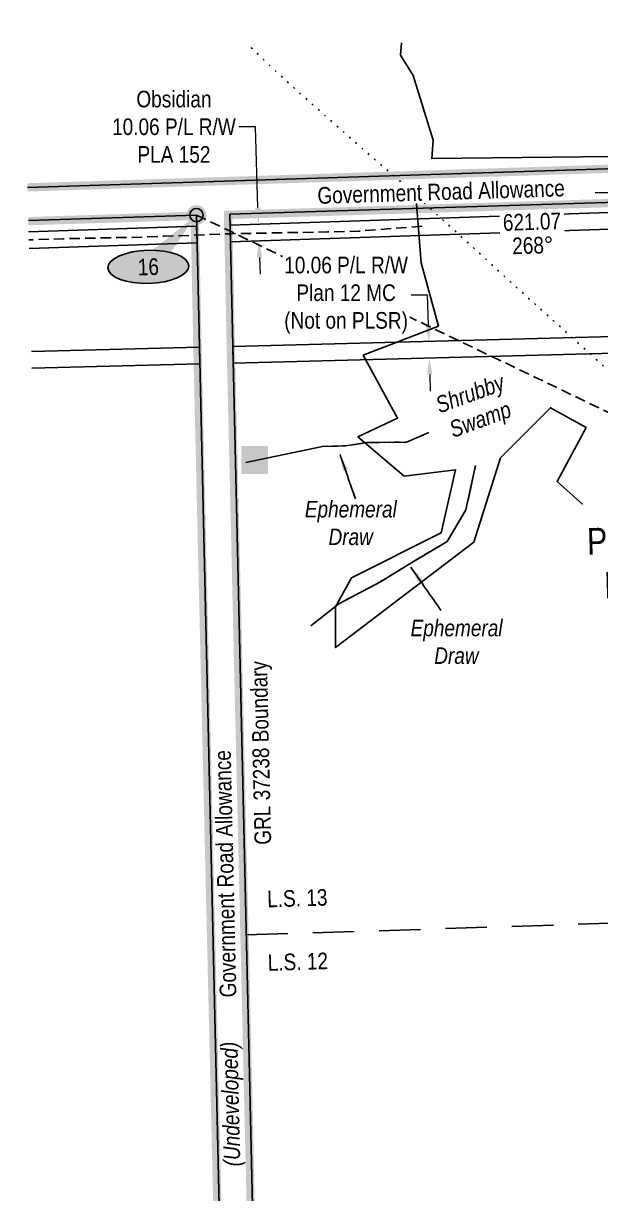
# Model space of a CAD drawing. Extents: x 647291 to 648963, y 5835206 to 5838613.
# Drawn here: x 647482 to 647830, y 5837090 to 5837795 of the extents above; entities that cross this region are included whole.
import ezdxf
from ezdxf.enums import TextEntityAlignment as Align

# ---------------------------------------------------------------- set-up
doc = ezdxf.new("R2010")
doc.units = 0
doc.header["$LTSCALE"] = 5
doc.header["$PDSIZE"] = 0.5
for name, pattern in [('CENTERLINEX3', [5, 2.5, -1, 0.5, -1]), ('foc-DOT', [1, 0.2, -0.8]), ('foc-LSD', [8, 5, -3]), ('foc-TIELINE', [1.875, 1.25, -0.625]), ('foc-TOPO-ephemeral', [6.25, 3.125, -0.625, 0.625, -0.625, 0.625, -0.625]), ('UG_PIPE', [1.875, 1.25, -0.625])]:
    doc.linetypes.add(name, pattern=pattern)
doc.layers.get('Defpoints').update_dxf_attribs({"color": 9})
for name, color, linetype in [('AS-DRILL', 8, 'foc-DOT'), ('AS-PIPE-UG', 44, 'UG_PIPE'), ('AS-UNDERLAY-H', 141, 'Continuous'), ('C-RW', 13, 'Continuous'), ('DETAIL-T', 7, 'Continuous'), ('F-RW', 190, 'Continuous'), ('F-WS-S', 8, 'Continuous'), ('L-BD', 7, 'Continuous'), ('L-MON', 1, 'Continuous'), ('L-ROAD-T', 7, 'Continuous'), ('L-SEC', 7, 'Continuous'), ('L-SECTION-LSD', 7, 'foc-LSD'), ('L-TIE', 7, 'foc-TIELINE'), ('P-ELEVATION', 7, 'Continuous'), ('T-DRAW', 143, 'foc-TOPO-ephemeral'), ('T-WATER-T', 170, 'Continuous'), ('WETLAND', 143, 'Continuous'), ('WETLAND-T', 146, 'Continuous')]:
    doc.layers.add(name, color=color, linetype=linetype)
doc.layers.add('AS-TRAPPER BOUNDARY', color=7, linetype='CENTERLINEX3', true_color=0xb85c00, transparency=0.6)
doc.layers.add('AS-TRAPPER-T', color=7, linetype='Continuous', true_color=0xc26100)
for name, color, linetype, lineweight in [('C-RW-T', 13, 'Continuous', 9), ('F-RW-T', 190, 'Continuous', 9), ('T-TEXT', 48, 'Continuous', 18)]:
    doc.layers.add(name, color=color, linetype=linetype, lineweight=lineweight)
doc.styles.add('100L', font='ARIALN.TTF', dxfattribs={"height": 11})
doc.styles.add('80', font='ARIALN.TTF', dxfattribs={"height": 10})
doc.styles.add('80CG', font='ARIALN.TTF', dxfattribs={"height": 10})
doc.styles.add('80L', font='ARIALN.TTF', dxfattribs={"height": 10})
doc.styles.add('80LS', font='ARIALNI.TTF', dxfattribs={"height": 10})
doc.styles.add('foc-LtypeFont', font='ARIALN.TTF', dxfattribs={"height": 7.35})
doc.linetypes.add('foc-TOPO-flowdirection-NOLINE', pattern='A,0,[">",foc-LtypeFont,S=0.3,R=0,X=0,Y=-0.945],-20,[">",foc-LtypeFont,S=0.3,R=0,X=0,Y=-0.945],0', length=20)
doc.dimstyles.new('Compass 5 000', dxfattribs={"dimscale": 5, "dimtxt": 9, "dimasz": 2, "dimexe": 0.2, "dimexo": 0.0625, "dimgap": 0.5, "dimtad": 0, "dimtih": 1, "dimtoh": 1, "dimzin": 0, "dimdsep": 46, "dimtxsty": '80CG', "dimcen": 0.1, "dimse1": 1, "dimse2": 1, "dimclrd": 256, "dimclrt": 256, "dimaunit": 1, "dimadec": 4, "dimazin": 0, "dimtfac": 0.06, "dimtofl": 0, "dimtmove": 0, "dimatfit": 1, "dimfxl": 0.2, "dimtolj": 1, "dimtzin": 0, "dimlwd": -1, "dimarcsym": 0})

# ---------------------------------------------------------------- blocks, each defined once
blk = doc.blocks.new('*D555')
at = {"layer": 'C-RW-T', "transparency": 16777216}
for p, q in [((647622.13, 5837732.69), (647612.13, 5837732.69)), ((647623.63, 5837684.06), (647622.13, 5837732.69)), ((647624.56, 5837654), (647624.87, 5837644.01))]:
    blk.add_line(p, q, dxfattribs=at)
for points in [[(647625.29, 5837684.11), (647621.96, 5837684), (647623.94, 5837674.06)], [(647626.22, 5837654.06), (647622.89, 5837653.95), (647624.25, 5837664)]]:
    blk.add_solid(points, dxfattribs=at)
at = {"layer": 'Defpoints', "color": 0, "transparency": 16777216}
for p in [(647815.84, 5837679.99), (647816.15, 5837669.93), (647624.25, 5837664)]:
    blk.add_point(p, dxfattribs=at)
at = {"layer": 'C-RW-T', "transparency": 16777216, "insert": (647573.04, 5837732.69), "char_height": 10, "attachment_point": 5, "style": '80CG'}
blk.add_mtext('\\A1;Obsidian\\P10.06 P/L R/W\\PPLA 152', dxfattribs=at)
blk = doc.blocks.new('*D559')
at = {"layer": 'Defpoints', "color": 0, "transparency": 16777216}
for p in [(647852.17, 5837606.79), (647852.43, 5837596.74), (647726.78, 5837593.42)]:
    blk.add_point(p, dxfattribs=at)
at = {"layer": 'F-RW-T', "transparency": 16777216}
for p, q in [((647725.78, 5837631.29), (647715.78, 5837631.29)), ((647726.25, 5837613.47), (647725.78, 5837631.29)), ((647727.04, 5837583.42), (647727.31, 5837573.43))]:
    blk.add_line(p, q, dxfattribs=at)
for points in [[(647727.92, 5837613.51), (647724.58, 5837613.42), (647726.51, 5837603.47)], [(647728.71, 5837583.47), (647725.38, 5837583.38), (647726.78, 5837593.42)]]:
    blk.add_solid(points, dxfattribs=at)
at = {"layer": 'F-RW-T', "transparency": 16777216, "insert": (647676.69, 5837631.29), "char_height": 10, "attachment_point": 5, "style": '80CG', "bg_fill": 3, "box_fill_scale": 1.1, "bg_fill_color": 256, "bg_fill_true_color": 13158600, "bg_fill_transparency": 0}
blk.add_mtext('\\A1;10.06 P/L R/W\\PPlan 12 MC\\P(Not on PLSR)', dxfattribs=at)
blk = doc.blocks.new('fdia')
at = {"color": 255, "const_width": 1}
blk.add_lwpolyline([(-0.5, 0, 1), (0.5, 0, 1)], format="xyb", close=True, dxfattribs=at)
blk = doc.blocks.new('Fdiaa')
blk.add_blockref('fdia', (0, 0))
blk = doc.blocks.new('fdib')
at = {"color": 1, "const_width": 1.6}
blk.add_lwpolyline([(-0.4, 0, 1), (0.4, 0, 1)], format="xyb", close=True, dxfattribs=at)
at = {"color": 1}
blk.add_circle((0, 0), 0.8, dxfattribs=at)
blk = doc.blocks.new('Fdibb')
blk.add_blockref('fdib', (0, 0))
blk = doc.blocks.new('fdicc')
for name in ['Fdibb', 'Fdiaa']:
    blk.add_blockref(name, (0, 0))
blk = doc.blocks.new('FDI')
blk.add_blockref('fdicc', (0, 0))
blk = doc.blocks.new('*U537')
at = {"layer": 'P-ELEVATION'}
h = blk.add_hatch(color=111, dxfattribs=at)
h.dxf.hatch_style = 1
edge = h.paths.add_edge_path()
edge.add_ellipse((0, 0), major_axis=(-24.38, 0), ratio=0.410256, start_angle=0, end_angle=360)
at = {"layer": 'P-ELEVATION', "color": 7, "flags": 128}
blk.add_lwpolyline([(0, 0, 12.5, 0, 0), (29.79, 30.39, 0, 0, 0)], format="xyseb", dxfattribs=at)
at = {"layer": 'P-ELEVATION', "color": 7}
blk.add_ellipse((0, 0), major_axis=(-24.38, 0), ratio=0.410256, dxfattribs=at)
at = {"layer": 'P-ELEVATION', "style": '80'}
blk.add_attdef('ELEVATION', text='', height=10, dxfattribs=at).set_placement((0, 0), align=Align.MIDDLE_CENTER)

msp = doc.modelspace()

# ---------------------------------------------------------------- hatches: boundary and pattern name
at = {"layer": 'AS-UNDERLAY-H'}
h = msp.add_hatch(color=256, dxfattribs=at)
h.dxf.hatch_style = 1
h.paths.add_polyline_path([(647613.686, 5837540.536), (647629.679, 5837540.536), (647629.679, 5837523.617), (647613.686, 5837523.617)])

# ---------------------------------------------------------------- linework, layer by layer
at = {"layer": 'AS-PIPE-UG', "flags": 128}
msp.add_lwpolyline([(647722.478, 5837672.792), (647701.48, 5837671.182), (647684.419, 5837669.863), (647665.505, 5837669.363), (647646.038, 5837669.043), (647625.711, 5837668.627), (647606.813, 5837668.314), (647583.73, 5837667.327), (647567.151, 5837666.805), (647547.806, 5837666.087), (647527.536, 5837665.765), (647506.34, 5837665.266), (647485.647, 5837664.58)], dxfattribs=at)
at = {"layer": 'AS-TRAPPER BOUNDARY', "color": 52, "true_color": 0xbadd22, "const_width": 4.999, "flags": 128}
msp.add_lwpolyline([(647485.385, 5837675.882), (647585.53, 5837679.039), (647585.651, 5837673.859), (647585.884, 5837663.798), (647587.187, 5837599.458), (647605.444, 5836813.121), (647607.76, 5836713.146)], dxfattribs=at)
at = {"layer": 'C-RW'}
msp.add_lwpolyline([(647485.564, 5837669.43), (647586.716, 5837672.824), (647586.949, 5837662.76), (647485.797, 5837659.375)], dxfattribs=at)
at = {"layer": 'F-RW', "flags": 128}
for points in [[(648509.259, 5837616.103), (648397.526, 5837632.296), (648259.108, 5837607.477), (647608.74, 5837590.303), (647608.507, 5837600.357), (648258.082, 5837617.511), (648397.355, 5837642.483), (648509.018, 5837626.3)], [(647487.208, 5837597.371), (647588.411, 5837600.008), (647588.642, 5837589.954), (647487.441, 5837587.316)]]:
    msp.add_lwpolyline(points, dxfattribs=at)
at = {"layer": 'F-WS-S', "flags": 128}
msp.add_lwpolyline([(647487.208, 5837597.371), (647588.411, 5837600.008), (647588.642, 5837589.956), (647487.441, 5837587.315)], dxfattribs=at)
at = {"layer": 'L-SEC'}
for p, q in [((647606.668, 5837680.17), (648407.536, 5837704.962)), ((647485.376, 5837676.273), (647586.566, 5837679.548)), ((647586.566, 5837679.548), (647606.398, 5836811.264))]:
    msp.add_line(p, q, dxfattribs=at)
at = {"layer": 'L-SECTION-LSD'}
msp.add_line((647616.586, 5837245.947), (648017.118, 5837258.777), dxfattribs=at)
at = {"layer": 'T-DRAW', "linetype": 'foc-TOPO-flowdirection-NOLINE', "flags": 128}
for points in [[(647616.259, 5837530.567), (647662.388, 5837540.222), (647676.557, 5837540.511), (647689.281, 5837542.535), (647712.992, 5837542.824), (647726.583, 5837548.608)], [(647655.448, 5837432.073), (647672.22, 5837445.375), (647697.377, 5837458.677), (647715.595, 5837469.954), (647737.572, 5837482.967), (647748.849, 5837502.052), (647754.632, 5837528.655)]]:
    msp.add_lwpolyline(points, dxfattribs=at)
at = {"layer": 'T-DRAW', "linetype": 'foc-TOPO-ephemeral', "flags": 128}
msp.add_lwpolyline([(647649.954, 5837537.619), (647662.388, 5837540.222), (647676.557, 5837540.511), (647689.281, 5837542.535), (647712.992, 5837542.824), (647726.583, 5837548.608)], dxfattribs=at)
at = {"layer": 'T-DRAW', "flags": 128}
msp.add_lwpolyline([(647655.448, 5837432.073), (647672.22, 5837445.375), (647697.377, 5837458.677), (647715.595, 5837469.954), (647737.572, 5837482.967), (647748.849, 5837502.052), (647754.632, 5837528.655)], dxfattribs=at)
at = {"layer": 'WETLAND'}
for points in [[(647999.913, 5837792.182), (648000.54, 5837774.638), (648002.921, 5837737.332), (648002.921, 5837723.044), (647999.746, 5837716.694), (647728.283, 5837713.519), (647729.077, 5837724.632), (647717.17, 5837763.526), (647709.43, 5837775.873), (647710.103, 5837783.222)], [(647833.058, 5837492.856), (647803.689, 5837519.05), (647821.152, 5837551.594), (647799.721, 5837563.5), (647769.558, 5837533.338), (647753.683, 5837482.537), (647670.339, 5837419.037), (647670.339, 5837443.644), (647679.864, 5837461.106), (647733.839, 5837488.094), (647742.57, 5837526.194), (647711.614, 5837522.225), (647683.833, 5837546.038), (647707.645, 5837557.15), (647687.008, 5837595.25), (647732.252, 5837612.713), (647721.933, 5837650.813), (647718.758, 5837691.294), (647718.758, 5837691.294), (648028.321, 5837696.057)]]:
    msp.add_lwpolyline(points, dxfattribs=at)

# ---------------------------------------------------------------- block references
at = {"layer": 'L-MON', "color": 1, "xscale": 0.9997111, "yscale": 0.9997111, "zscale": 0.9997111, "rotation": 1.571910803233727}
msp.add_blockref('*U537', (647557.631, 5837648.365), dxfattribs=at).add_auto_attribs({'ELEVATION': '16'})
at = {"layer": 'L-MON', "color": 2, "xscale": 4.999999999999702, "yscale": 4.999999999999702, "zscale": 4.999999999999702}
msp.add_blockref('FDI', (647586.566, 5837679.548), dxfattribs=at)

# ---------------------------------------------------------------- texts
at = {"layer": 'AS-TRAPPER-T', "color": 52, "true_color": 0xbadd22, "style": '80L'}
msp.add_text('GRL 37238 Boundary', height=9.99126, rotation=91.329994, dxfattribs=at).set_placement((647631.616, 5837300.373))
at = {"layer": 'L-ROAD-T', "style": '80L'}
msp.add_text('Government Road Allowance', height=10, rotation=91.330002, dxfattribs=at).set_placement((647603.939, 5837282.782), align=Align.MIDDLE_CENTER)
at = {"layer": 'L-SECTION-LSD', "insert": (647627.111, 5837234.206), "char_height": 10, "attachment_point": 1, "rotation": 1.768495, "style": '100L', "bg_fill": 3, "box_fill_scale": 1.5, "bg_fill_color": 256, "bg_fill_transparency": 0}
msp.add_mtext_dynamic_manual_height_columns('\\pi2.23841;L.S. 12', width=37.12245, gutter_width=55.016, heights=[0], dxfattribs=at)
at = {"layer": 'T-TEXT', "style": '80LS'}
msp.add_text('(Undeveloped)', height=10, rotation=91.330002, dxfattribs=at).set_placement((647607.165, 5837144.089), align=Align.MIDDLE_CENTER)
at = {"layer": 'T-WATER-T', "char_height": 9.99711, "attachment_point": 1, "style": '80L'}
for insert in [(647651.526, 5837507.413), (647715.2, 5837435.841)]:
    msp.add_mtext_dynamic_manual_height_columns('\\pi0.31721;{\\fArial Narrow|b0|i1|c0|p34;Ephemeral \\P\\pi14.57298;Draw}', width=55.97995, gutter_width=50, heights=[0], dxfattribs=dict(at, insert=insert))
at = {"layer": 'WETLAND-T', "insert": (647729.094, 5837569.289), "char_height": 9.99711, "attachment_point": 1, "rotation": 20, "style": '80L'}
msp.add_mtext_dynamic_manual_height_columns('\\pi0.46201;{\\fArial Narrow|b0|i1|c0|p34;Shrubby \\P\\pi3.16587;Swamp}', width=43.46289, gutter_width=50, heights=[0], dxfattribs=at)

# ---------------------------------------------------------------- leaders
at = {"layer": 'T-WATER-T', "path_type": 1}
for points in [[(647673.042, 5837535.368), (647682.269, 5837508.607)], [(647715.595, 5837467.531), (647733.828, 5837441.427)]]:
    msp.add_leader(points, dimstyle='Compass 5 000', override={"dimgap": 0.5, "dimtad": 0}, dxfattribs=at)

# ---------------------------------------------------------------- next in the draw order: texts
at = {"layer": 'L-SECTION-LSD', "insert": (647627.111, 5837272.491), "char_height": 10, "attachment_point": 1, "rotation": 1.768495, "style": '100L', "bg_fill": 3, "box_fill_scale": 1.5, "bg_fill_color": 256, "bg_fill_transparency": 0}
msp.add_mtext_dynamic_manual_height_columns('\\pi1.89261;L.S. 13', width=36.84486, gutter_width=55.016, heights=[0], dxfattribs=at)

# ---------------------------------------------------------------- next in the draw order: linework, layer by layer
at = {"layer": 'AS-DRILL', "flags": 128}
msp.add_lwpolyline([(647619.459, 5837780.42), (647625.235, 5837774.902), (647635.122, 5837765.546), (647645.133, 5837756.354), (647655.212, 5837747.284), (647665.359, 5837738.255), (647675.534, 5837729.278), (647685.659, 5837720.319), (647695.892, 5837711.404), (647706.174, 5837702.55), (647716.35, 5837693.553), (647726.411, 5837684.402), (647736.462, 5837675.241), (647746.502, 5837666.109), (647756.514, 5837656.907), (647766.477, 5837647.693), (647776.508, 5837638.511), (647786.578, 5837629.391), (647796.687, 5837620.301), (647806.775, 5837611.222), (647816.854, 5837602.121), (647826.905, 5837592.98), (647836.877, 5837583.757), (647846.831, 5837574.503), (647856.842, 5837565.33), (647866.922, 5837556.22), (647876.981, 5837547.119), (647887.05, 5837538.019), (647897.178, 5837528.97), (647907.315, 5837519.911), (647917.434, 5837510.842), (647927.443, 5837501.75), (647937.406, 5837492.496), (647947.292, 5837483.17), (647957.168, 5837473.834), (647967.132, 5837464.56), (647977.056, 5837455.295), (647986.844, 5837445.896), (647996.671, 5837436.538), (648006.537, 5837427.221), (648016.383, 5837417.884), (648026.259, 5837408.547), (648036.163, 5837399.272), (648046.174, 5837390.129), (648056.269, 5837381.15), (648066.445, 5837372.163), (648076.582, 5837363.124), (648086.672, 5837354.004), (648096.673, 5837344.842), (648106.802, 5837335.743), (648117.055, 5837326.848), (648127.386, 5837318.016), (648137.814, 5837309.296), (648148.212, 5837300.566), (648158.465, 5837291.681), (648168.786, 5837282.848), (648179.213, 5837274.139), (648189.554, 5837265.326), (648199.799, 5837256.371), (648210.101, 5837247.498), (648220.48, 5837238.727), (648230.888, 5837230.017), (648241.228, 5837221.214), (648251.443, 5837212.258), (648261.61, 5837203.241), (648271.796, 5837194.234), (648282.049, 5837185.329), (648292.418, 5837176.578), (648302.855, 5837167.869), (648313.313, 5837159.16), (648323.847, 5837150.574), (648334.352, 5837141.946), (648344.623, 5837133.092), (648354.818, 5837124.136), (648369.224, 5837111.564), (648385.807, 5837097.118)], dxfattribs=at)
at = {"layer": 'L-SEC'}
msp.add_line((647606.668, 5837680.17), (647626.504, 5836811.723), dxfattribs=at)

# ---------------------------------------------------------------- next in the draw order: texts
at = {"layer": 'L-ROAD-T', "insert": (647733.715, 5837698.586), "char_height": 10, "width": 182.40702, "attachment_point": 2, "rotation": 1.77307, "style": '80L', "bg_fill": 3, "box_fill_scale": 1.15, "bg_fill_color": 256, "bg_fill_true_color": 256, "bg_fill_transparency": 0}
msp.add_mtext('Government Road Allowance', dxfattribs=at)

# ---------------------------------------------------------------- next in the draw order: linework, layer by layer
at = {"layer": 'AS-TRAPPER BOUNDARY', "color": 52, "true_color": 0xbadd22, "const_width": 4.999, "flags": 128}
for points in [[(648009.889, 5837792.491), (648012.384, 5837713.09), (647484.912, 5837696.235)], [(647627.863, 5836713.762), (647625.546, 5836813.741), (647607.29, 5837600.037), (647605.98, 5837664.419), (647605.747, 5837674.48), (647605.626, 5837679.661), (648011.949, 5837692.223), (648111.808, 5837695.308), (648205.712, 5837698.492), (648205.876, 5837693.316), (648206.196, 5837683.255), (648210.649, 5837542.95), (648149.712, 5837541.016), (648152.192, 5837462.904), (648153.581, 5837419.14), (648167.645, 5837419.587), (648275.457, 5837423.009), (648271.588, 5837544.885), (648236.764, 5837543.779), (648230.763, 5837543.588), (648225.826, 5837699.115), (648507.104, 5837707.571)]]:
    msp.add_lwpolyline(points, dxfattribs=at)
at = {"layer": 'C-RW'}
msp.add_lwpolyline([(648207.28, 5837683.52), (648206.944, 5837693.572), (647606.821, 5837673.488), (647607.05, 5837663.433)], close=True, dxfattribs=at)
at = {"layer": 'L-SEC'}
msp.add_line((647484.913, 5837696.183), (648012.395, 5837713.099), dxfattribs=at)

# ---------------------------------------------------------------- next in the draw order: texts
at = {"layer": 'DETAIL-T', "color": 3, "insert": (647863.438, 5837484.135), "char_height": 15.9953, "width": 82.66762, "attachment_point": 5, "rotation": 1.571911, "style": '80CG', "bg_fill": 3, "box_fill_scale": 1.15, "bg_fill_color": 256, "bg_fill_transparency": 0}
msp.add_mtext('SEE\\PPAD SITE\\PDETAIL', dxfattribs=at)

# ---------------------------------------------------------------- next in the draw order: linework, layer by layer
at = {"layer": 'L-TIE'}
msp.add_line((647586.566, 5837679.548), (648046.073, 5837459.445), dxfattribs=at)

# ---------------------------------------------------------------- next in the draw order: texts
at = {"layer": 'L-BD', "insert": (647788.433, 5837680.542), "char_height": 9.9971, "width": 35.84054, "attachment_point": 2, "rotation": 1.773071, "style": '80L', "bg_fill": 3, "box_fill_scale": 1.15, "bg_fill_color": 256, "bg_fill_true_color": 256, "bg_fill_transparency": 0}
msp.add_mtext('621.07', dxfattribs=at)

# ---------------------------------------------------------------- next in the draw order: texts
at = {"layer": 'L-BD', "insert": (647788.887, 5837666.303), "char_height": 9.9971, "width": 23.86527, "attachment_point": 2, "rotation": 1.773071, "style": '80L', "bg_fill": 3, "box_fill_scale": 1.15, "bg_fill_color": 256, "bg_fill_true_color": 256, "bg_fill_transparency": 0}
msp.add_mtext('268°', dxfattribs=at)

# ---------------------------------------------------------------- next in the draw order: dimensions: what is measured, and where the dimension line sits
at = {"layer": 'C-RW-T'}
dim = msp.add_linear_dim(base=(647624.249, 5837664), p1=(647815.841, 5837679.994), p2=(647816.152, 5837669.932), angle=271.770808, text='Obsidian\\P10.06 P/L R/W\\PPLA 152', dimstyle='Compass 5 000', override={"dimtxt": 10}, dxfattribs=at)
dim.commit()
dim.dimension.update_dxf_attribs({"geometry": '*D555', "text_midpoint": (647573.04, 5837732.686), "dimtype": 161})

# ---------------------------------------------------------------- next in the draw order: dimensions: what is measured, and where the dimension line sits
at = {"layer": 'F-RW-T'}
dim = msp.add_linear_dim(base=(647726.779, 5837593.42), p1=(647852.166, 5837606.788), p2=(647852.431, 5837596.738), angle=271.512641, text='10.06 P/L R/W\\PPlan 12 MC\\P(Not on PLSR)', dimstyle='Compass 5 000', override={"dimtfill": 1}, dxfattribs=at)
dim.commit()
dim.dimension.update_dxf_attribs({"geometry": '*D559', "text_midpoint": (647676.693, 5837631.293), "dimtype": 161})

doc.saveas('drawing.dxf')
